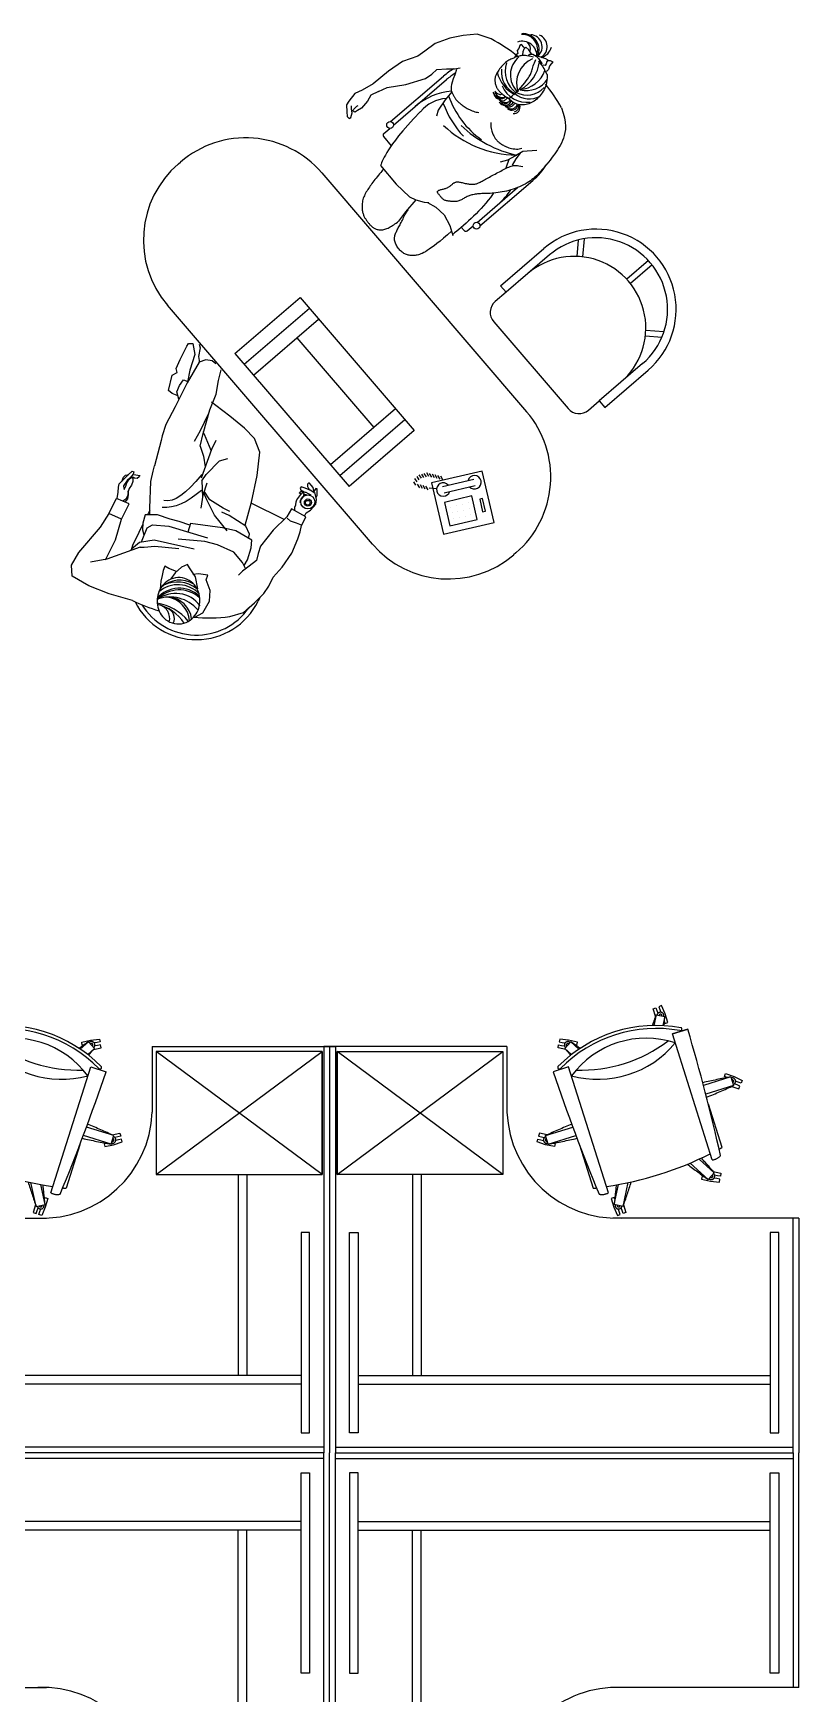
# Model space of a CAD drawing. Header units: metres. Extents: x 1905 to 1922.2, y 1773.7 to 1790.9.
# Drawn here: x 1914.31 to 1916.99, y 1784.8 to 1790.6 of the extents above; entities that cross this region are included whole.
import ezdxf

# ---------------------------------------------------------------- set-up
doc = ezdxf.new("R2010")
doc.units = ezdxf.units.M
doc.linetypes.add('ACAD_ISO10W100', pattern=[18.5, 12, -3, 0.5, -3])
doc.linetypes.add('DASHED', pattern=[70, 50, -20])
doc.layers.add('MEBEL', color=7, linetype='DASHED')

# ---------------------------------------------------------------- blocks, each defined once
blk = doc.blocks.new('scrivania_6')
for p, q in [((282.3659, 154.0014), (282.3201, 153.9931)), ((282.4158, 154.0063), (282.3659, 154.0014)), ((282.4639, 153.9906), (282.4158, 154.0063)), ((282.2563, 153.8668), (282.2748, 153.8832)), ((282.2748, 153.8832), (282.3076, 153.8855)), ((282.3076, 153.8855), (282.3362, 153.8857)), ((282.3362, 153.8857), (282.3554, 153.8894)), ((282.0705, 153.8064), (282.1005, 153.8204)), ((282.1005, 153.8204), (282.1664, 153.8302)), ((282.1126, 153.7011), (282.2978, 153.86)), ((282.1231, 153.689), (282.3082, 153.8479)), ((282.1664, 153.8302), (282.2347, 153.8516)), ((282.2347, 153.8516), (282.2563, 153.8668)), ((282.0881, 153.6484), (282.1151, 153.6169)), ((282.0889, 153.6597), (282.1095, 153.6773)), ((282.6241, 153.6002), (282.5734, 153.5964)), ((281.3708, 153.5533), (281.3784, 153.5598)), ((281.8719, 153.5222), (282.5882, 152.6874)), ((282.4252, 153.3368), (282.6104, 153.4957)), ((282.4148, 153.349), (282.5562, 153.4703)), ((282.3598, 153.3317), (282.3694, 153.3206)), ((282.3807, 153.3197), (282.4012, 153.3373)), ((281.5685, 152.8911), (281.7961, 153.0865)), ((281.7961, 153.0865), (282.1954, 152.6212)), ((282.0494, 152.225), (281.3331, 153.0598)), ((281.601, 152.8532), (281.8287, 153.0486)), ((281.6336, 152.8153), (281.8612, 153.0106)), ((281.7854, 152.9455), (282.0543, 152.632)), ((281.5685, 152.8911), (281.9677, 152.4259)), ((282.1302, 152.6971), (281.9026, 152.5018)), ((282.1628, 152.6592), (281.9351, 152.4638)), ((282.1954, 152.6212), (281.9677, 152.4259)), ((282.2013, 152.4306), (282.1938, 152.4427)), ((282.2051, 152.4424), (282.1976, 152.4544)), ((282.2128, 152.4488), (282.2054, 152.4608)), ((282.2145, 152.4216), (282.2071, 152.4336)), ((282.2205, 152.4552), (282.2131, 152.4672)), ((282.2243, 152.4192), (282.2169, 152.4313)), ((282.2292, 152.4572), (282.2218, 152.4693)), ((282.234, 152.4169), (282.2266, 152.429)), ((282.2379, 152.4592), (282.2305, 152.4713)), ((282.2467, 152.4613), (282.2392, 152.4734)), ((282.2564, 152.459), (282.249, 152.471)), ((282.2662, 152.4566), (282.2587, 152.4687)), ((282.2759, 152.4543), (282.2685, 152.4664)), ((282.2856, 152.452), (282.2782, 152.4641)), ((282.2954, 152.4497), (282.288, 152.4618)), ((282.2944, 152.4261), (282.4035, 152.4516)), ((282.2995, 152.4043), (282.4086, 152.4298)), ((281.1278, 152.3317), (281.1543, 152.3837)), ((281.1992, 152.3657), (281.1543, 152.3837)), ((281.4707, 152.3797), (281.4584, 152.4058)), ((281.4972, 152.3262), (281.4707, 152.3797)), ((282.2438, 152.4146), (282.2364, 152.4267)), ((282.2738, 152.4179), (282.2471, 152.42)), ((281.1723, 152.3119), (281.1278, 152.3317)), ((281.1509, 152.2398), (281.1723, 152.3119)), ((281.1723, 152.3119), (281.1992, 152.3657)), ((281.2707, 152.3431), (281.2629, 152.3272)), ((281.5416, 152.2705), (281.4972, 152.3262)), ((281.741, 152.3108), (281.6252, 152.3676)), ((282.3226, 152.3541), (282.3226, 152.3541)), ((282.3274, 152.3337), (282.3274, 152.3337)), ((282.3322, 152.3132), (282.3322, 152.3132)), ((282.3431, 152.3589), (282.3431, 152.3589)), ((282.3479, 152.3385), (282.3479, 152.3385)), ((282.3526, 152.318), (282.3526, 152.318)), ((282.3635, 152.3637), (282.3635, 152.3637)), ((282.3683, 152.3433), (282.3683, 152.3433)), ((282.3731, 152.3228), (282.3731, 152.3228)), ((282.384, 152.3685), (282.384, 152.3685)), ((282.3888, 152.348), (282.3888, 152.348)), ((282.3935, 152.3276), (282.3935, 152.3276)), ((281.2466, 152.2939), (281.2184, 152.2366)), ((281.1159, 152.17), (281.1509, 152.2398)), ((281.2371, 152.2143), (281.1212, 152.1716)), ((281.2067, 152.2083), (281.2345, 152.2311)), ((281.2345, 152.2311), (281.2864, 152.2402)), ((281.2864, 152.2402), (281.4265, 152.2084)), ((281.1212, 152.1716), (281.0634, 152.1612)), ((282.5505, 152.1938), (282.5429, 152.1873)), ((281.6555, 152.0376), (281.6493, 152.025))]:
    blk.add_line(p, q)
for points in [[(282.3201, 153.9931), (282.2684, 153.974), (282.2319, 153.9467), (282.2082, 153.9292), (282.1545, 153.9107), (282.1051, 153.8775), (282.0523, 153.8329), (282.0137, 153.8112), (281.988, 153.7992), (281.9664, 153.7724), (281.9589, 153.7601), (281.96, 153.7348), (281.961, 153.7193), (281.9679, 153.7117), (281.9737, 153.7152), (281.978, 153.7317), (281.9766, 153.7447), (281.9762, 153.7559)], [(282.5819, 153.9574), (282.5788, 153.9612), (282.5703, 153.9701), (282.5641, 153.9665), (282.5605, 153.9567), (282.5549, 153.9498), (282.5572, 153.9392), (282.5544, 153.9362), (282.5483, 153.9297), (282.5474, 153.9268)], [(282.6058, 153.9377), (282.5961, 153.9515), (282.5852, 153.9609), (282.5786, 153.9539), (282.575, 153.945), (282.5734, 153.9343)], [(282.5948, 153.9311), (282.5995, 153.9361), (282.6102, 153.9364), (282.6215, 153.9295), (282.63, 153.9215), (282.6417, 153.9039), (282.6398, 153.9019)], [(282.3435, 153.8831), (282.337, 153.8648), (282.332, 153.8503), (282.3284, 153.839), (282.326, 153.8303), (282.3245, 153.8239), (282.3239, 153.8192), (282.3239, 153.8156), (282.3242, 153.8125), (282.3248, 153.8097), (282.3256, 153.807), (282.3265, 153.8043), (282.3275, 153.8018), (282.3286, 153.7993), (282.3298, 153.7969), (282.331, 153.7946), (282.3322, 153.7924), (282.3334, 153.7902), (282.3346, 153.7882), (282.3358, 153.7862), (282.337, 153.7842), (282.3383, 153.7824), (282.3396, 153.7805), (282.3409, 153.7787), (282.3423, 153.7769), (282.3438, 153.7752), (282.3454, 153.7734), (282.3472, 153.7717), (282.349, 153.7699), (282.351, 153.7681), (282.3531, 153.7662), (282.3554, 153.7643), (282.3578, 153.7624), (282.3605, 153.7603), (282.3633, 153.7582), (282.3663, 153.7561), (282.3696, 153.7539), (282.373, 153.7516), (282.3766, 153.7494), (282.3805, 153.7472), (282.3846, 153.745), (282.3889, 153.7428), (282.3934, 153.7408), (282.398, 153.7388), (282.4027, 153.7371), (282.4074, 153.7355), (282.4121, 153.7343), (282.4167, 153.7334), (282.4212, 153.7329)], [(282.6124, 153.9258), (282.6033, 153.9281), (282.5956, 153.9298), (282.5892, 153.931), (282.5838, 153.9317), (282.5792, 153.932), (282.5753, 153.932), (282.5718, 153.9317), (282.5685, 153.9312), (282.5653, 153.9306), (282.5621, 153.9298), (282.559, 153.929), (282.5558, 153.928), (282.5527, 153.9269), (282.5495, 153.9257), (282.5463, 153.9245), (282.543, 153.9232), (282.5397, 153.9219), (282.5363, 153.9205), (282.5329, 153.9189), (282.5294, 153.9171), (282.5258, 153.9152), (282.5222, 153.913), (282.5186, 153.9105), (282.5149, 153.9076), (282.5112, 153.9044), (282.5075, 153.9008), (282.5039, 153.897), (282.5004, 153.8931), (282.497, 153.8891), (282.4938, 153.8851), (282.491, 153.8813), (282.4884, 153.8775), (282.4862, 153.874), (282.4843, 153.8707), (282.4827, 153.8677), (282.4814, 153.8648), (282.4803, 153.862), (282.4794, 153.8595), (282.4788, 153.857), (282.4783, 153.8546), (282.4779, 153.8523), (282.4776, 153.85), (282.4775, 153.8479), (282.4774, 153.8458), (282.4774, 153.8438), (282.4775, 153.8418), (282.4777, 153.8399), (282.4779, 153.8381), (282.4781, 153.8364), (282.4784, 153.8348), (282.4788, 153.8332), (282.4792, 153.8316), (282.4796, 153.8301), (282.4801, 153.8285), (282.4807, 153.827), (282.4813, 153.8254), (282.4819, 153.8238), (282.4826, 153.8221), (282.4834, 153.8205), (282.4843, 153.8187), (282.4853, 153.817), (282.4864, 153.8152), (282.4876, 153.8134), (282.489, 153.8116), (282.4905, 153.8097), (282.4921, 153.8078), (282.4939, 153.8058), (282.4959, 153.8038), (282.498, 153.8018), (282.5003, 153.7997), (282.5028, 153.7975), (282.5055, 153.7953), (282.5083, 153.7931), (282.5113, 153.7909), (282.5143, 153.7887), (282.5173, 153.7866), (282.5201, 153.7846), (282.5228, 153.7829), (282.5252, 153.7814), (282.5272, 153.7802)], [(282.5252, 153.7811), (282.5381, 153.7916), (282.5495, 153.8017), (282.5594, 153.8113), (282.568, 153.8202), (282.5754, 153.8285), (282.5817, 153.8361), (282.5869, 153.843), (282.5913, 153.8489), (282.5948, 153.8541), (282.5976, 153.8585), (282.5999, 153.8623), (282.6016, 153.8657), (282.603, 153.8689), (282.6042, 153.872), (282.6052, 153.8752), (282.6061, 153.8787), (282.6072, 153.8825), (282.6083, 153.8867), (282.6097, 153.8913), (282.6112, 153.8961), (282.6131, 153.9013), (282.6153, 153.9066), (282.6179, 153.9121), (282.6209, 153.9178)], [(282.6253, 153.9306), (282.6405, 153.9258), (282.6537, 153.9218), (282.6625, 153.9172), (282.6589, 153.9113), (282.6562, 153.9025), (282.6535, 153.8975), (282.6457, 153.8983)], [(282.6599, 153.8652), (282.6556, 153.8739), (282.6522, 153.8807), (282.6493, 153.8862), (282.6466, 153.8909), (282.6437, 153.8954), (282.6403, 153.9002), (282.6361, 153.906), (282.6308, 153.9133)], [(282.6607, 153.9143), (282.6709, 153.9141), (282.6802, 153.91), (282.6695, 153.8975), (282.6668, 153.8907), (282.6651, 153.8829), (282.6594, 153.8778), (282.6561, 153.8763)], [(282.6599, 153.8652), (282.6599, 153.8546), (282.6593, 153.8453), (282.6581, 153.8371), (282.6565, 153.8298), (282.6544, 153.8233), (282.6519, 153.8175), (282.649, 153.8121), (282.6459, 153.8069), (282.6426, 153.802), (282.6391, 153.7972), (282.6354, 153.7925), (282.6316, 153.7881), (282.6276, 153.7839), (282.6234, 153.7799), (282.6191, 153.7763), (282.6147, 153.7729), (282.6102, 153.7699), (282.6056, 153.7673), (282.6009, 153.765), (282.5961, 153.7631), (282.5912, 153.7616), (282.5861, 153.7604), (282.581, 153.7596), (282.5757, 153.7592), (282.5704, 153.7592), (282.5649, 153.7597), (282.5592, 153.7608), (282.5535, 153.7625), (282.5475, 153.765), (282.5414, 153.7683), (282.5352, 153.7725), (282.5287, 153.7778)], [(282.0705, 153.8064), (282.0442, 153.7934), (282.0318, 153.7725), (282.0111, 153.7484), (281.9973, 153.7397), (281.9895, 153.7346), (281.9876, 153.7341)], [(282.3262, 153.805), (282.3039, 153.7767), (282.2792, 153.7415), (282.2734, 153.7199)], [(282.4769, 153.8077), (282.4807, 153.8034), (282.4845, 153.8001), (282.4883, 153.7978), (282.4918, 153.7965), (282.4951, 153.7959), (282.498, 153.796), (282.5005, 153.7967), (282.5024, 153.7978)], [(282.4817, 153.7919), (282.4865, 153.7882), (282.4905, 153.7855), (282.4938, 153.7836), (282.4965, 153.7825), (282.4987, 153.7819), (282.5005, 153.7818), (282.502, 153.7819), (282.5033, 153.7822), (282.5044, 153.7826), (282.5056, 153.783), (282.5067, 153.7836), (282.508, 153.7842), (282.5094, 153.785), (282.5111, 153.786), (282.513, 153.7871), (282.5153, 153.7885)], [(282.4918, 153.7796), (282.4943, 153.7774), (282.4967, 153.7758), (282.4989, 153.7746), (282.501, 153.7739), (282.5029, 153.7735), (282.5046, 153.7734), (282.5063, 153.7735), (282.5078, 153.7737), (282.5092, 153.7741), (282.5105, 153.7747), (282.512, 153.7755), (282.5137, 153.7767), (282.5156, 153.7783), (282.5179, 153.7805), (282.5207, 153.7833), (282.5241, 153.7869)], [(282.4959, 153.7739), (282.4976, 153.7705), (282.4992, 153.768), (282.5007, 153.7661), (282.5021, 153.7648), (282.5034, 153.764), (282.5047, 153.7635), (282.506, 153.7632), (282.5072, 153.7631), (282.5084, 153.7629), (282.5096, 153.7628), (282.5109, 153.7628), (282.5122, 153.7629), (282.5137, 153.7631), (282.5152, 153.7636), (282.5169, 153.7643), (282.5187, 153.7652), (282.5208, 153.7665), (282.5229, 153.768), (282.525, 153.7696), (282.5269, 153.7713), (282.5286, 153.773), (282.53, 153.7747), (282.5309, 153.7761), (282.5312, 153.7774)], [(282.5075, 153.7582), (282.5135, 153.756), (282.519, 153.7552), (282.524, 153.7556), (282.5285, 153.757), (282.5324, 153.7591), (282.5357, 153.7617), (282.5385, 153.7646), (282.5407, 153.7675)], [(281.9876, 153.7341), (281.9813, 153.7376), (281.9815, 153.7415), (281.983, 153.7436), (281.9949, 153.7547), (281.9998, 153.7567)], [(282.2178, 153.7366), (282.1931, 153.7107), (282.1724, 153.6882), (282.1551, 153.6686), (282.1409, 153.6515), (282.1293, 153.6367), (282.1198, 153.6238), (282.112, 153.6124), (282.1054, 153.6022), (282.0997, 153.5929), (282.0948, 153.5843), (282.0905, 153.5765), (282.0869, 153.5695), (282.0838, 153.5631), (282.0814, 153.5574), (282.0794, 153.5523), (282.0779, 153.5478)], [(282.7102, 153.7493), (282.7163, 153.7306), (282.7205, 153.7138), (282.7229, 153.6989), (282.7239, 153.6855), (282.7236, 153.6734), (282.7222, 153.6625), (282.7199, 153.6525), (282.717, 153.6432), (282.7136, 153.6344), (282.7098, 153.626), (282.7057, 153.618), (282.7013, 153.6102), (282.6965, 153.6027), (282.6916, 153.5954), (282.6864, 153.5881), (282.6811, 153.581), (282.6756, 153.5738), (282.6701, 153.5667), (282.6646, 153.5596), (282.659, 153.5527), (282.6534, 153.546), (282.6479, 153.5395), (282.6425, 153.5333), (282.6373, 153.5273), (282.6321, 153.5217), (282.6271, 153.5165), (282.6222, 153.5115), (282.6172, 153.5068), (282.6121, 153.5024), (282.6069, 153.4982), (282.6014, 153.4941), (282.5958, 153.4903), (282.5898, 153.4865), (282.5835, 153.4829), (282.5769, 153.4795), (282.5701, 153.4762), (282.5631, 153.4731), (282.5559, 153.4702), (282.5486, 153.4675), (282.5411, 153.4649), (282.5335, 153.4626), (282.5259, 153.4604), (282.5183, 153.4585), (282.5107, 153.4568), (282.5031, 153.4552), (282.4956, 153.4539), (282.4883, 153.4528), (282.4811, 153.4519), (282.4741, 153.4512), (282.4673, 153.4507), (282.4607, 153.4503), (282.4544, 153.45), (282.4483, 153.4498), (282.4424, 153.4496), (282.4368, 153.4495), (282.4314, 153.4493), (282.4264, 153.449), (282.4215, 153.4486), (282.417, 153.4482), (282.4126, 153.4477), (282.4084, 153.4471), (282.4045, 153.4464), (282.4007, 153.4457), (282.397, 153.4448), (282.3935, 153.4438), (282.3901, 153.4427), (282.3868, 153.4416), (282.3836, 153.4403), (282.3804, 153.4389), (282.3774, 153.4375), (282.3744, 153.436), (282.3715, 153.4344), (282.3686, 153.4327), (282.3657, 153.431), (282.3629, 153.4293), (282.36, 153.4277), (282.357, 153.4261), (282.354, 153.4248), (282.351, 153.4236), (282.3478, 153.4227), (282.3445, 153.422), (282.3411, 153.4216), (282.3376, 153.4214), (282.3341, 153.4214), (282.3306, 153.4215), (282.3271, 153.4218), (282.3237, 153.4221), (282.3204, 153.4225), (282.3171, 153.4228), (282.314, 153.4232), (282.3111, 153.4237), (282.3082, 153.4243), (282.3055, 153.4249), (282.303, 153.4258), (282.3006, 153.4268), (282.2984, 153.428), (282.2963, 153.4295), (282.2944, 153.4311), (282.2926, 153.4329), (282.2909, 153.4348), (282.2893, 153.4368), (282.2878, 153.4387), (282.2863, 153.4407), (282.2849, 153.4426), (282.2834, 153.4443), (282.282, 153.446), (282.2807, 153.4475), (282.2794, 153.449), (282.2784, 153.4504), (282.2775, 153.4517), (282.2768, 153.4529), (282.2764, 153.4541), (282.2763, 153.4553), (282.2765, 153.4564), (282.2769, 153.4574), (282.2777, 153.4584), (282.2787, 153.4593), (282.2801, 153.4602), (282.2817, 153.461), (282.2836, 153.4618), (282.2859, 153.4626), (282.2883, 153.4633), (282.291, 153.464), (282.2937, 153.4647), (282.2966, 153.4654), (282.2994, 153.4661), (282.3022, 153.4669), (282.305, 153.4678), (282.3075, 153.4687), (282.31, 153.4697), (282.3123, 153.4708), (282.3145, 153.472), (282.3166, 153.4732), (282.3186, 153.4745), (282.3205, 153.4758), (282.3224, 153.4772), (282.3241, 153.4786), (282.3259, 153.48), (282.3275, 153.4814), (282.3292, 153.4828), (282.3308, 153.4842), (282.3325, 153.4854), (282.3341, 153.4866), (282.3358, 153.4876), (282.3375, 153.4884), (282.3393, 153.4891), (282.3411, 153.4897), (282.3431, 153.4901), (282.3453, 153.4903), (282.3476, 153.4903), (282.3502, 153.4901), (282.353, 153.4898), (282.3561, 153.4893), (282.3594, 153.4886), (282.3629, 153.4878), (282.3665, 153.487), (282.3702, 153.4861), (282.3739, 153.4852), (282.3775, 153.4844), (282.3811, 153.4837), (282.3845, 153.4831), (282.3878, 153.4827), (282.391, 153.4824), (282.394, 153.4822), (282.397, 153.4821), (282.3998, 153.4822), (282.4025, 153.4823), (282.4051, 153.4826), (282.4076, 153.4829), (282.4101, 153.4834), (282.4125, 153.484), (282.415, 153.4848), (282.4176, 153.4857), (282.4203, 153.4868), (282.4231, 153.4881), (282.4262, 153.4896), (282.4295, 153.4912), (282.433, 153.4931), (282.4367, 153.4952), (282.4407, 153.4974), (282.4448, 153.4997), (282.4491, 153.5022), (282.4536, 153.5047), (282.4582, 153.5073), (282.463, 153.5099), (282.4679, 153.5125), (282.4728, 153.5152), (282.4779, 153.5178), (282.4829, 153.5205), (282.488, 153.5232), (282.493, 153.5258), (282.498, 153.5284), (282.5029, 153.531), (282.5077, 153.5335), (282.5124, 153.5359), (282.517, 153.5382), (282.5215, 153.5403), (282.5259, 153.5423), (282.5301, 153.544), (282.5343, 153.5454), (282.5383, 153.5465), (282.5423, 153.5473), (282.5465, 153.5478), (282.551, 153.5479), (282.5559, 153.5476), (282.5615, 153.5469), (282.5678, 153.5458), (282.5751, 153.5441)], [(282.5189, 153.7513), (282.5233, 153.7485), (282.5273, 153.7466), (282.5308, 153.7455), (282.5341, 153.7451), (282.537, 153.7453), (282.5397, 153.7459), (282.5421, 153.7469), (282.5444, 153.7482), (282.5466, 153.7496), (282.5486, 153.7511), (282.5504, 153.7526), (282.552, 153.7542), (282.5534, 153.7558), (282.5544, 153.7574), (282.5551, 153.7588), (282.5555, 153.7602)], [(282.4631, 153.6977), (282.4632, 153.6898), (282.4636, 153.6829), (282.4643, 153.677), (282.4653, 153.6719), (282.4664, 153.6675), (282.4677, 153.6637), (282.469, 153.6603), (282.4704, 153.6572), (282.4717, 153.6543), (282.473, 153.6517), (282.4743, 153.6492), (282.4756, 153.6468), (282.477, 153.6445), (282.4785, 153.6423), (282.4801, 153.6402), (282.4818, 153.6381), (282.4837, 153.636), (282.4857, 153.6339), (282.4879, 153.6319), (282.4903, 153.6298), (282.4928, 153.6278), (282.4954, 153.6258), (282.4981, 153.6238), (282.5009, 153.6219), (282.5039, 153.6199), (282.5069, 153.6181), (282.5102, 153.6163), (282.5137, 153.6146), (282.5174, 153.6129), (282.5214, 153.6113), (282.5258, 153.6099), (282.5306, 153.6085), (282.5358, 153.6073), (282.5412, 153.6063), (282.5468, 153.6055), (282.5523, 153.6051), (282.5576, 153.6052), (282.5627, 153.6057), (282.5672, 153.6068), (282.5711, 153.6086)], [(282.5747, 153.5969), (282.5494, 153.5811), (282.5209, 153.5662), (282.4953, 153.559)], [(282.5652, 153.5906), (282.5507, 153.5711), (282.5375, 153.549)], [(282.088, 153.5356), (282.0867, 153.5341), (282.0845, 153.5314), (282.0815, 153.5278), (282.078, 153.5236), (282.0741, 153.5188), (282.07, 153.5137), (282.0658, 153.5084), (282.0617, 153.5032), (282.0579, 153.4983), (282.0542, 153.4935), (282.0508, 153.489), (282.0476, 153.4846), (282.0445, 153.4803), (282.0416, 153.4761), (282.0387, 153.4719), (282.0359, 153.4677), (282.0331, 153.4635), (282.0304, 153.4593), (282.0278, 153.4551), (282.0253, 153.4508), (282.023, 153.4465), (282.0209, 153.4421), (282.019, 153.4377), (282.0173, 153.4332), (282.016, 153.4287), (282.0149, 153.4242), (282.0141, 153.4197), (282.0135, 153.4152), (282.0131, 153.4109), (282.0129, 153.4066), (282.0129, 153.4025), (282.0131, 153.3985), (282.0134, 153.3948), (282.0138, 153.3912), (282.0144, 153.3879), (282.015, 153.3847), (282.0158, 153.3817), (282.0166, 153.3788), (282.0176, 153.3761), (282.0185, 153.3735), (282.0196, 153.371), (282.0207, 153.3686), (282.0219, 153.3663), (282.0231, 153.3641), (282.0244, 153.3619), (282.0258, 153.3597), (282.0272, 153.3576), (282.0288, 153.3554), (282.0304, 153.3532), (282.0321, 153.351), (282.0338, 153.3489), (282.0356, 153.3467), (282.0373, 153.3447), (282.0391, 153.3427), (282.0407, 153.3408), (282.0423, 153.339), (282.0439, 153.3374), (282.0454, 153.3359), (282.0468, 153.3345), (282.0483, 153.3331), (282.0499, 153.3319), (282.0516, 153.3307), (282.0534, 153.3296), (282.0554, 153.3285), (282.0577, 153.3274), (282.0602, 153.3263), (282.0628, 153.3254), (282.0656, 153.3245), (282.0686, 153.3237), (282.0718, 153.3232), (282.075, 153.3228), (282.0784, 153.3226), (282.0818, 153.3228), (282.0853, 153.3231), (282.0889, 153.3238), (282.0925, 153.3247), (282.0962, 153.3258), (282.1, 153.3272), (282.1038, 153.3288), (282.1077, 153.3307), (282.1116, 153.3328), (282.1156, 153.3351), (282.1197, 153.3377), (282.1237, 153.3404), (282.1279, 153.3433), (282.1321, 153.3464), (282.1363, 153.3496), (282.1407, 153.353)], [(282.0779, 153.5478), (282.1323, 153.4822), (282.1785, 153.4387)], [(282.5257, 153.5688), (282.5165, 153.542), (282.5147, 153.5372)], [(282.2012, 153.4282), (282.1652, 153.386), (282.1407, 153.353)], [(282.1785, 153.4387), (282.2012, 153.4282), (282.2295, 153.4197), (282.2464, 153.4183)], [(282.2418, 153.4187), (282.2712, 153.4023), (282.3, 153.3751), (282.3198, 153.3384), (282.3303, 153.3032)], [(282.4716, 153.4497), (282.4693, 153.4463), (282.4616, 153.4361), (282.4538, 153.4261), (282.4457, 153.4163), (282.4373, 153.4067), (282.4289, 153.3974), (282.4202, 153.3882), (282.4115, 153.3792), (282.4027, 153.3705), (282.3939, 153.3621), (282.385, 153.3539), (282.3763, 153.346), (282.3677, 153.3384), (282.3593, 153.3313), (282.3513, 153.3245), (282.3437, 153.3181), (282.3366, 153.3123), (282.3302, 153.3069)], [(282.3261, 153.318), (282.3111, 153.305), (282.2976, 153.2935), (282.2854, 153.2834), (282.2744, 153.2747), (282.2646, 153.2671), (282.2557, 153.2606), (282.2478, 153.255), (282.2407, 153.2503), (282.2342, 153.2464), (282.2285, 153.2431), (282.2232, 153.2405), (282.2184, 153.2384), (282.214, 153.2368), (282.2099, 153.2355), (282.206, 153.2346), (282.2022, 153.2339), (282.1986, 153.2334), (282.1949, 153.2331), (282.1913, 153.2329), (282.1878, 153.233), (282.1844, 153.2331), (282.181, 153.2335), (282.1777, 153.234), (282.1745, 153.2346), (282.1714, 153.2354), (282.1683, 153.2364), (282.1653, 153.2375), (282.1623, 153.2389), (282.1594, 153.2405), (282.1565, 153.2423), (282.1537, 153.2443), (282.1508, 153.2467), (282.1479, 153.2493), (282.1451, 153.2522), (282.1423, 153.2553), (282.1396, 153.2585), (282.1371, 153.2619), (282.1348, 153.2654), (282.1328, 153.269), (282.131, 153.2725), (282.1295, 153.2761), (282.1284, 153.2796), (282.1275, 153.2831), (282.1269, 153.2866), (282.1266, 153.2901), (282.1266, 153.2935), (282.1268, 153.2968), (282.1273, 153.3001), (282.128, 153.3034), (282.129, 153.3066), (282.1301, 153.3099), (282.1314, 153.3131), (282.1328, 153.3163), (282.1344, 153.3195), (282.1361, 153.3228), (282.1379, 153.3262), (282.1397, 153.3296), (282.1416, 153.3332), (282.1436, 153.3368), (282.1456, 153.3406), (282.1477, 153.3444), (282.1498, 153.3484), (282.1519, 153.3526), (282.154, 153.3569), (282.1561, 153.3614), (282.1583, 153.366), (282.1605, 153.3706), (282.1629, 153.3752), (282.1654, 153.3797), (282.1681, 153.384), (282.1711, 153.3881), (282.1743, 153.3919)], [(282.6681, 153.2349), (282.5163, 153.1047), (282.4968, 153.1274), (282.6486, 153.2577)], [(282.7684, 153.2872), (282.7641, 153.2299)], [(282.7888, 153.2916), (282.784, 153.2284)], [(283.014, 153.2154), (282.9381, 153.1503)], [(283.027, 153.2003), (282.9511, 153.1351)], [(283.0607, 152.9467), (283.0033, 152.9511)], [(283.0681, 152.9662), (283.0049, 152.971)], [(281.3666, 152.7435), (281.3489, 152.7506), (281.3363, 152.7609), (281.3492, 152.8155), (281.3665, 152.8241), (281.3626, 152.8387), (281.3777, 152.8703), (281.4008, 152.9158), (281.4062, 152.9251), (281.4218, 152.9254), (281.428, 152.8878), (281.4115, 152.8322), (281.403, 152.7906)], [(281.4431, 152.9236), (281.447, 152.9104), (281.4413, 152.8799), (281.4438, 152.8666), (281.4438, 152.8606)], [(281.502, 152.8551), (281.4892, 152.8649), (281.4666, 152.8686), (281.4433, 152.8604), (281.4017, 152.7883), (281.3594, 152.7042), (281.3269, 152.6424), (281.3138, 152.6035), (281.3104, 152.5869)], [(281.4476, 152.5667), (281.4574, 152.6106), (281.4803, 152.6934), (281.5028, 152.7486), (281.5117, 152.7962), (281.5201, 152.834)], [(282.9937, 152.8555), (282.8419, 152.7252), (282.8615, 152.7024), (283.0132, 152.8327)], [(281.3719, 152.7311), (281.365, 152.7568), (281.3747, 152.7791), (281.3891, 152.7987), (281.4044, 152.7929)], [(281.6045, 152.2903), (281.6261, 152.3708), (281.6461, 152.4647), (281.6557, 152.5459), (281.6369, 152.5939), (281.6017, 152.6297), (281.5512, 152.6712), (281.5017, 152.709), (281.4867, 152.7207)], [(281.427, 152.5847), (281.4484, 152.622), (281.4759, 152.6804)], [(281.4852, 152.5512), (281.4736, 152.5796), (281.462, 152.6079), (281.4577, 152.6166)], [(281.3104, 152.5869), (281.2879, 152.4987)], [(281.4476, 152.5667), (281.4588, 152.5323), (281.465, 152.4947)], [(281.4519, 152.4558), (281.4878, 152.5559), (281.5029, 152.5874)], [(281.2709, 152.327), (281.2707, 152.3503), (281.2751, 152.4433), (281.2826, 152.4799), (281.2879, 152.4987)], [(281.4525, 152.4461), (281.4682, 152.468), (281.5144, 152.5158), (281.5437, 152.5237)], [(281.1568, 152.3845), (281.1602, 152.4066), (281.162, 152.4238), (281.1643, 152.4352), (281.1794, 152.4507), (281.1956, 152.4662), (281.2089, 152.4794), (281.2157, 152.4774), (281.2133, 152.4691), (281.2011, 152.4549), (281.1919, 152.4475), (281.1795, 152.4287), (281.1797, 152.42), (281.1816, 152.4156), (281.1874, 152.4267), (281.1905, 152.4392), (281.1983, 152.4516), (281.206, 152.4573), (281.2118, 152.4552), (281.2117, 152.4429), (281.2075, 152.4303), (281.1991, 152.4195), (281.1948, 152.4089), (281.1942, 152.3961), (281.1872, 152.3813), (281.1769, 152.3749)], [(281.1728, 152.444), (281.1794, 152.4583), (281.1859, 152.466), (281.1975, 152.4684)], [(281.2128, 152.4685), (281.2222, 152.4662), (281.2294, 152.4657), (281.2356, 152.4641), (281.2339, 152.4599), (281.2272, 152.4543), (281.2174, 152.4551), (281.2137, 152.4573), (281.2086, 152.457)], [(281.4526, 152.4678), (281.4318, 152.4439), (281.4128, 152.4236), (281.3953, 152.407), (281.379, 152.394), (281.3636, 152.3845), (281.3488, 152.3786), (281.3343, 152.3761), (281.3197, 152.3771)], [(281.4509, 152.3501), (281.4578, 152.3953), (281.472, 152.4389)], [(281.4563, 152.388), (281.4545, 152.4464)], [(281.8452, 152.4036), (281.8444, 152.4117), (281.8417, 152.422), (281.8356, 152.4304), (281.8292, 152.4373), (281.8254, 152.4374), (281.8217, 152.4346), (281.8226, 152.4259), (281.8261, 152.4195), (281.8289, 152.4168), (281.8319, 152.4118)], [(281.1854, 152.3714), (281.1937, 152.3833), (281.1962, 152.3973), (281.1952, 152.4105)], [(281.4517, 152.4125), (281.4333, 152.3975), (281.4153, 152.3847), (281.3977, 152.3739), (281.3803, 152.3653), (281.3634, 152.3588), (281.3468, 152.3545), (281.3305, 152.3522), (281.3146, 152.3521)], [(281.5509, 152.3389), (281.5272, 152.3498), (281.4812, 152.3791), (281.4608, 152.4099)], [(281.7781, 152.342), (281.7777, 152.3538), (281.7813, 152.3615), (281.7829, 152.3721), (281.7848, 152.3799), (281.7991, 152.3979), (281.8057, 152.4048), (281.8093, 152.4018), (281.8084, 152.3925), (281.797, 152.3765), (281.7949, 152.3697)], [(281.7997, 152.3993), (281.7939, 152.4026), (281.795, 152.4064), (281.7989, 152.4085), (281.8063, 152.408), (281.8099, 152.4076)], [(281.8115, 152.3227), (281.8181, 152.3341), (281.8324, 152.3436), (281.8513, 152.3639), (281.854, 152.381), (281.8486, 152.401), (281.8334, 152.4116), (281.8145, 152.4207), (281.8003, 152.4254), (281.7965, 152.4204), (281.7989, 152.4137), (281.8042, 152.4106), (281.8127, 152.4066), (281.8168, 152.406), (281.8241, 152.4018), (281.8295, 152.3987), (281.8335, 152.3964)], [(281.8188, 152.3965), (281.8122, 152.3965), (281.8085, 152.3975)], [(281.8521, 152.3881), (281.8555, 152.3949), (281.8565, 152.4042), (281.8564, 152.4135), (281.8556, 152.4178), (281.8518, 152.4189), (281.8485, 152.4159), (281.8464, 152.4122), (281.8445, 152.4062)], [(281.2104, 152.0274), (281.1284, 152.0505), (281.0578, 152.0788), (280.9997, 152.1123), (280.9971, 152.1509), (281.0226, 152.1951), (281.0989, 152.2844), (281.1293, 152.3319)], [(281.4115, 152.2903), (281.3741, 152.3041), (281.342, 152.312), (281.2982, 152.3266), (281.2552, 152.3273), (281.2466, 152.2975), (281.246, 152.2746), (281.2507, 152.2575)], [(281.6162, 152.2447), (281.6194, 152.2599), (281.6062, 152.2879), (281.548, 152.3242), (281.5222, 152.3363)], [(281.5506, 151.9715), (281.599, 151.9863), (281.637, 152.019), (281.6697, 152.052), (281.6871, 152.0775), (281.7028, 152.1094), (281.7334, 152.1436), (281.7671, 152.1925), (281.7881, 152.2431), (281.797, 152.268), (281.8015, 152.29), (281.8097, 152.3044), (281.8159, 152.3199), (281.7667, 152.3483), (281.7502, 152.3196), (281.7019, 152.2737), (281.6583, 152.217), (281.6494, 152.192), (281.6437, 152.168), (281.6181, 152.1473), (281.5948, 152.1306), (281.5813, 152.1166)], [(281.8013, 152.2903), (281.7833, 152.2982), (281.7632, 152.3052), (281.7517, 152.3149)], [(281.2415, 152.2324), (281.2613, 152.2819), (281.281, 152.2924), (281.338, 152.2869), (281.4725, 152.2469)], [(281.6012, 152.15), (281.6129, 152.1703), (281.6258, 152.2112), (281.6278, 152.238), (281.5712, 152.2706), (281.5254, 152.2816), (281.4134, 152.2969), (281.4045, 152.2663)], [(281.2371, 152.2143), (281.2518, 152.214), (281.2882, 152.2175), (281.3725, 152.2089)], [(281.6069, 152.1373), (281.5955, 152.1603), (281.5648, 152.1971), (281.508, 152.2217), (281.4631, 152.2339), (281.3696, 152.2418)], [(281.3647, 152.1295), (281.3377, 152.1396), (281.3234, 152.1479), (281.318, 152.1319), (281.3139, 152.1151), (281.3096, 152.0957), (281.307, 152.0673)], [(281.4385, 152.0679), (281.4304, 152.1108), (281.41, 152.1417), (281.4033, 152.1537), (281.3815, 152.1444), (281.3591, 152.1246), (281.3441, 152.1032)], [(281.4284, 151.969), (281.4558, 151.9842), (281.4794, 152.0252), (281.4816, 152.0621), (281.4679, 152.1001), (281.4742, 152.1156), (281.4416, 152.1207), (281.4213, 152.1187)]]:
    blk.add_lwpolyline(points)
blk.add_lwpolyline([(282.5163, 153.1047), (282.4784, 153.0721, 0.414214), (282.473, 153.0016), (282.7335, 152.698, 0.414214), (282.804, 152.6926), (282.8419, 152.7252)], format="xyb")
for points in [[(282.298, 152.2593), (282.4748, 152.3006), (282.4329, 152.4796), (282.2561, 152.4383)], [(282.3199, 152.2888), (282.4154, 152.3111), (282.3962, 152.3929), (282.3008, 152.3706)], [(282.4344, 152.3372), (282.4447, 152.3396), (282.4343, 152.3839), (282.4241, 152.3815)]]:
    blk.add_lwpolyline(points, close=True)
blk.add_lwpolyline([(281.2967, 152.0322, 0.080167), (281.2992, 152.0041, 0.088923), (281.311, 151.9778, 0.104957), (281.3339, 151.9561, 0.120011), (281.3654, 151.9459, 0.120011), (281.3981, 151.9513, 0.104957), (281.4239, 151.9695, 0.088923), (281.4395, 151.9937, 0.080167), (281.446, 152.0212, 0.080167), (281.4436, 152.0493, 0.088923), (281.4317, 152.0756, 0.104957), (281.4089, 152.0973, 0.120011), (281.3773, 152.1075, 0.120011), (281.3447, 152.1021, 0.104957), (281.3188, 152.0839, 0.088923), (281.3033, 152.0597, 0.080167)], format="xyb", close=True)
for centre, radius in [((282.1111, 153.6892), 0.012), ((282.4132, 153.3371), 0.012), ((281.8231, 152.3721), 0.0245), ((281.8236, 152.37), 0.0124), ((281.8232, 152.3694), 0.0082)]:
    blk.add_circle(centre, radius)
for centre, radius, start, end in [((282.5737, 153.9521), 0.0533, 337.72201, 93.67065), ((282.5757, 153.9523), 0.0561, 335.71664, 94.71406), ((282.6002, 153.9622), 0.0423, 310.81802, 86.97062), ((282.6169, 153.9631), 0.0431, 299.8232, 67.90641), ((282.1712, 153.4453), 0.6188, 51.34347, 61.77426), ((282.5735, 153.9308), 0.0509, 356.77836, 109.39413), ((282.5743, 153.9552), 0.0274, 345.33118, 55.06993), ((282.6282, 153.9716), 0.0475, 282.96183, 347.52201), ((282.4541, 153.6779), 0.24, 119.99669, 130.63246), ((282.5807, 153.8735), 0.0809, 172.49659, 246.87773), ((282.6066, 153.8777), 0.0936, 162.52752, 234.45093), ((282.6144, 153.8634), 0.083, 129.5754, 225.63626), ((282.6443, 153.8357), 0.0917, 112.70057, 199.23196), ((282.558, 153.913), 0.1, 274.05676, 340.50671), ((282.5072, 153.9253), 0.1267, 298.38794, 352.967), ((282.4541, 153.6779), 0.224, 120.97817, 130.63246), ((282.5984, 153.8984), 0.1154, 192.61105, 242.87517), ((282.5885, 153.8618), 0.0934, 202.66024, 277.54202), ((282.5878, 153.8976), 0.088, 255.65544, 327.01653), ((282.1712, 153.4453), 0.6188, 29.42168, 38.63751), ((282.3448, 153.5841), 0.224, 94.94542, 130.63246), ((282.3155, 153.6572), 0.1252, 93.9423, 141.29109), ((282.6072, 153.8775), 0.3304, 199.97905, 223.59507), ((282.6143, 153.8955), 0.3166, 199.22747, 234.493), ((282.4989, 153.8141), 0.0302, 199.78512, 300.23325), ((282.4964, 153.8049), 0.0249, 202.15981, 319.36918), ((282.5032, 153.8126), 0.0272, 199.69526, 297.14326), ((282.5123, 153.7925), 0.0255, 207.35519, 318.34726), ((282.5127, 153.7808), 0.0232, 209.93837, 340.56673), ((282.5235, 153.779), 0.0275, 247.82332, 323.44852), ((282.5974, 153.8582), 0.0776, 229.63619, 299.1221), ((282.5896, 153.8767), 0.0829, 242.73666, 316.52617), ((282.5359, 153.764), 0.0232, 230.6663, 349.67312), ((282.543, 153.751), 0.0223, 264.38692, 20.26565), ((282.5388, 153.7569), 0.0232, 287.59517, 2.70242), ((282.0942, 153.6536), 0.008, 130.63246, 220.63246), ((282.5596, 153.965), 0.3814, 226.68782, 268.89398), ((282.6407, 153.9827), 0.4082, 226.40964, 257.71304), ((281.6063, 153.2942), 0.35, 40.63246, 130.63246), ((281.5987, 153.2877), 0.35, 130.63246, 220.63246), ((282.4541, 153.6779), 0.24, 310.63246, 328.43753), ((282.3448, 153.5841), 0.224, 310.63246, 327.09151), ((282.3755, 153.3258), 0.008, 220.63246, 310.63246), ((282.8309, 153.0452), 0.28, 310.63246, 130.63246), ((282.8309, 153.0452), 0.25, 310.63246, 130.63246), ((282.755, 152.9801), 0.25, 310.63246, 130.63246), ((282.3226, 152.4594), 0.35, 310.63246, 40.63246), ((282.2969, 152.4152), 0.0235, 41.66277, 344.67984), ((282.406, 152.4407), 0.0235, 221.66277, 164.67984), ((281.4339, 152.1308), 0.24, 153.83888, 162.65175), ((282.315, 152.4529), 0.35, 220.63246, 310.63246), ((281.3696, 151.9809), 0.102, 42.66612, 131.11213), ((281.3746, 152.0052), 0.0934, 57.73905, 132.62083), ((281.3679, 151.9806), 0.1113, 53.47053, 115.47041), ((281.4768, 152.5859), 0.6188, 244.50048, 253.71632), ((281.4339, 152.1308), 0.24, 206.65648, 333.83888), ((281.3742, 151.969), 0.1018, 46.785, 139.61662), ((281.3617, 151.9469), 0.1054, 36.42483, 128.1459), ((281.374, 151.9586), 0.1059, 47.76632, 136.87686), ((281.3411, 151.9103), 0.1295, 40.85742, 110.05463), ((281.3192, 151.95), 0.0908, 4.24801, 81.53927), ((281.3298, 151.9523), 0.0881, 7.27498, 84.3737), ((281.4339, 152.1308), 0.224, 211.82159, 324.74571), ((281.2675, 151.8714), 0.1453, 31.81663, 78.36934), ((281.2681, 151.8437), 0.1769, 39.40183, 80.67209), ((281.2925, 151.9654), 0.0482, 345.25716, 76.90959), ((281.3192, 151.9652), 0.0378, 333.03903, 72.54771), ((281.4768, 152.5859), 0.6188, 265.08552, 276.85307)]:
    blk.add_arc(centre, radius, start, end)
blk = doc.blocks.new('estacaowork')
at = {"layer": 'MEBEL', "color": 7, "linetype": 'ACAD_ISO10W100'}
for p, q in [((1.1307, 1.5514), (1.1405, 1.555)), ((1.1389, 1.525), (1.1307, 1.5514)), ((1.1409, 1.5307), (1.1327, 1.4931)), ((1.1405, 1.555), (1.1441, 1.5452)), ((1.1409, 1.5307), (1.1717, 1.5239)), ((1.1441, 1.5452), (1.1476, 1.5357)), ((1.1602, 1.5623), (1.1504, 1.5586)), ((1.1504, 1.5586), (1.154, 1.5488)), ((1.154, 1.5488), (1.1575, 1.5393)), ((1.1726, 1.5332), (1.1602, 1.5623)), ((1.1717, 1.5239), (1.1648, 1.4926)), ((1.182, 1.5031), (1.1726, 1.5332)), ((1.17, 1.5053), (1.1721, 1.4995)), ((1.1721, 1.4995), (1.182, 1.5031)), ((1.1981, 1.4633), (1.2519, 1.4803)), ((1.2519, 1.4803), (1.1981, 1.4633)), ((1.3374, 1.0234), (1.1981, 1.4633)), ((-0.8432, 1.4364), (-0.8716, 1.4104)), ((-0.8663, 1.4349), (-0.8355, 1.4418)), ((-0.8645, 1.4246), (-0.8663, 1.4349)), ((-0.8584, 1.4256), (-0.8645, 1.4246)), ((-0.8219, 1.4131), (-0.8456, 1.3915)), ((-0.8219, 1.4131), (-0.8432, 1.4364)), ((-0.8355, 1.4418), (-0.8042, 1.4456)), ((-0.8258, 1.4085), (-0.7989, 1.4146)), ((-0.8128, 1.4335), (-0.8228, 1.4318)), ((-0.811, 1.4231), (-0.821, 1.4214)), ((-0.8024, 1.4353), (-0.8128, 1.4335)), ((-0.8006, 1.4249), (-0.811, 1.4231)), ((-0.8042, 1.4456), (-0.8024, 1.4353)), ((-0.7989, 1.4146), (-0.8006, 1.4249)), ((0.7989, 1.4146), (0.8006, 1.4249)), ((0.8258, 1.4085), (0.7989, 1.4146)), ((0.8006, 1.4249), (0.811, 1.4231)), ((0.8042, 1.4456), (0.8024, 1.4353)), ((0.8024, 1.4353), (0.8128, 1.4335)), ((0.8355, 1.4418), (0.8042, 1.4456)), ((0.811, 1.4231), (0.821, 1.4214)), ((0.8128, 1.4335), (0.8228, 1.4318)), ((0.8219, 1.4131), (0.8432, 1.4364)), ((0.8219, 1.4131), (0.8456, 1.3915)), ((0.8663, 1.4349), (0.8355, 1.4418)), ((0.8432, 1.4364), (0.8716, 1.4104)), ((0.8584, 1.4256), (0.8645, 1.4246)), ((0.8645, 1.4246), (0.8663, 1.4349)), ((-0.9746, 0.9085), (-0.8352, 1.3484)), ((-0.8352, 1.3484), (-0.7814, 1.3314)), ((0.8352, 1.3484), (0.7814, 1.3314)), ((0.9746, 0.9085), (0.8352, 1.3484)), ((1.4022, 1.3132), (1.3071, 1.2831)), ((1.4117, 1.2832), (1.3151, 1.2525)), ((1.3799, 1.3151), (1.3839, 1.3248)), ((1.3896, 1.3111), (1.3799, 1.3151)), ((1.3839, 1.3248), (1.4136, 1.3142)), ((1.3899, 1.3109), (1.3896, 1.3111)), ((1.4022, 1.3132), (1.4117, 1.2832)), ((1.4056, 1.2803), (1.43, 1.2715)), ((1.4136, 1.3142), (1.4421, 1.3006)), ((1.4244, 1.2853), (1.415, 1.2892)), ((1.4284, 1.295), (1.419, 1.2988)), ((1.4341, 1.2812), (1.4244, 1.2853)), ((1.4381, 1.2909), (1.4284, 1.295)), ((1.43, 1.2715), (1.4341, 1.2812)), ((1.4421, 1.3006), (1.4381, 1.2909)), ((1.3719, 1.0668), (1.3238, 1.2186)), ((-0.7642, 1.0781), (-0.8609, 1.1087)), ((-0.7547, 1.1081), (-0.8498, 1.1382)), ((-0.7642, 1.0781), (-0.7547, 1.1081)), ((-0.7602, 1.1107), (-0.7332, 1.1165)), ((-0.7406, 1.1036), (-0.7504, 1.101)), ((-0.7304, 1.1064), (-0.7406, 1.1036)), ((-0.7332, 1.1165), (-0.7304, 1.1064)), ((0.7332, 1.1165), (0.7304, 1.1064)), ((0.7304, 1.1064), (0.7406, 1.1036)), ((0.7602, 1.1107), (0.7332, 1.1165)), ((0.7406, 1.1036), (0.7504, 1.101)), ((0.7547, 1.1081), (0.8498, 1.1382)), ((0.7642, 1.0781), (0.7547, 1.1081)), ((0.7642, 1.0781), (0.8609, 1.1087)), ((-0.8733, 1.076), (-0.9214, 0.9241)), ((-0.7826, 1.0815), (-0.7886, 1.0799)), ((-0.7886, 1.0799), (-0.7858, 1.0697)), ((-0.7858, 1.0697), (-0.755, 1.0764)), ((-0.755, 1.0764), (-0.725, 1.0861)), ((-0.7379, 1.0935), (-0.7476, 1.0909)), ((-0.7277, 1.0962), (-0.7379, 1.0935)), ((-0.725, 1.0861), (-0.7277, 1.0962)), ((0.725, 1.0861), (0.7277, 1.0962)), ((0.755, 1.0764), (0.725, 1.0861)), ((0.7277, 1.0962), (0.7379, 1.0935)), ((0.7379, 1.0935), (0.7476, 1.0909)), ((0.7858, 1.0697), (0.755, 1.0764)), ((0.7826, 1.0815), (0.7886, 1.0799)), ((0.7886, 1.0799), (0.7858, 1.0697)), ((0.8733, 1.076), (0.9214, 0.9241)), ((1.3233, 0.9549), (1.2603, 1.0124)), ((1.3445, 0.9782), (1.2918, 1.0263)), ((-1.0255, 0.8606), (-1.0439, 0.9439)), ((-0.9948, 0.8674), (-1.0101, 0.9371)), ((0.9948, 0.8674), (1.0101, 0.9371)), ((1.0255, 0.8606), (1.0439, 0.9439)), ((1.302, 0.9667), (1.3002, 0.9564)), ((1.3002, 0.9564), (1.3309, 0.9495)), ((1.308, 0.9657), (1.302, 0.9667)), ((1.3445, 0.9782), (1.3233, 0.9549)), ((1.3309, 0.9495), (1.3623, 0.9456)), ((1.3406, 0.9827), (1.3676, 0.9767)), ((1.3537, 0.9578), (1.3437, 0.9595)), ((1.3555, 0.9681), (1.3455, 0.9699)), ((1.364, 0.956), (1.3537, 0.9578)), ((1.3658, 0.9663), (1.3555, 0.9681)), ((1.3623, 0.9456), (1.364, 0.956)), ((1.3676, 0.9767), (1.3658, 0.9663)), ((-0.9965, 0.886), (-0.9944, 0.8918)), ((-0.9944, 0.8918), (-0.9845, 0.8881)), ((-0.9845, 0.8881), (-0.9939, 0.858)), ((0.9944, 0.8918), (0.9845, 0.8881)), ((0.9845, 0.8881), (0.9939, 0.858)), ((0.9965, 0.886), (0.9944, 0.8918)), ((-1.0276, 0.8663), (-1.0358, 0.8399)), ((-1.0358, 0.8399), (-1.026, 0.8363)), ((-1.026, 0.8363), (-1.0223, 0.8461)), ((-1.0255, 0.8606), (-0.9948, 0.8674)), ((-1.0223, 0.8461), (-1.0188, 0.8556)), ((-1.0161, 0.8326), (-1.0125, 0.8425)), ((-1.0062, 0.829), (-1.0161, 0.8326)), ((-1.0125, 0.8425), (-1.009, 0.852)), ((-0.9939, 0.858), (-1.0062, 0.829)), ((0.9939, 0.858), (1.0062, 0.829)), ((1.0255, 0.8606), (0.9948, 0.8674)), ((1.0062, 0.829), (1.0161, 0.8326)), ((1.0125, 0.8425), (1.009, 0.852)), ((1.0161, 0.8326), (1.0125, 0.8425)), ((1.0223, 0.8461), (1.0188, 0.8556)), ((1.026, 0.8363), (1.0223, 0.8461)), ((1.0358, 0.8399), (1.026, 0.8363)), ((1.0276, 0.8663), (1.0358, 0.8399))]:
    blk.add_line(p, q, dxfattribs=at)
at = {"layer": 'MEBEL', "color": 7, "linetype": 'Continuous', "ltscale": 0.2}
for p, q in [((-0.62, 1.42), (0.02, 1.42)), ((-0.62, 1.42), (-0.62, 1.1896)), ((-0.02, 1.42), (-0.02, 0)), ((0.62, 1.42), (-0.02, 1.42)), ((0, 1.42), (0, 0)), ((0.02, 1.42), (0.02, 0)), ((0.02, 1.42), (0.02, 0)), ((0.62, 1.42), (0.62, 1.1896)), ((-1.62, 0.82), (-0.9896, 0.82)), ((1.64, 0.82), (0.9896, 0.82)), ((1.62, 0), (1.62, 0.82)), ((1.64, 0.82), (1.64, 0)), ((-0.02, 0.02), (-1.62, 0.02)), ((-0.02, 0), (-1.62, 0)), ((-0.02, -1.42), (-0.02, 0)), ((0, -1.42), (0, 0)), ((0.02, 0.02), (1.62, 0.02)), ((0.02, -1.42), (0.02, 0)), ((0.02, -1.42), (0.02, 0)), ((0.02, 0), (1.62, 0)), ((1.62, 0), (1.62, -0.82)), ((1.64, -0.82), (1.64, 0)), ((-0.02, -0.02), (-1.62, -0.02)), ((0.02, -0.02), (1.62, -0.02)), ((-1.62, -0.82), (-0.9896, -0.82)), ((1.64, -0.82), (0.9896, -0.82))]:
    blk.add_line(p, q, dxfattribs=at)
at = {"layer": 'MEBEL', "color": 251, "linetype": 'Continuous', "ltscale": 0.4}
for p, q in [((-0.026, 1.4026), (-0.606, 1.4026)), ((-0.606, 1.4026), (-0.606, 0.9726)), ((-0.606, 0.9726), (-0.026, 1.4026)), ((-0.026, 0.9726), (-0.606, 1.4026)), ((-0.026, 0.9726), (-0.026, 1.4026)), ((-0.026, 1.4026), (-0.026, 0.9726)), ((0.026, 1.4026), (0.026, 0.9726)), ((0.026, 0.9726), (0.606, 1.4026)), ((0.606, 0.9726), (0.026, 1.4026)), ((0.026, 1.4026), (0.606, 1.4026)), ((0.026, 0.9726), (0.026, 1.4026)), ((0.606, 1.4026), (0.606, 0.9726)), ((-0.606, 0.9726), (-0.026, 0.9726)), ((-0.32, 0.9726), (-0.32, 0.27)), ((-0.29, 0.9726), (-0.29, 0.27)), ((0.606, 0.9726), (0.026, 0.9726)), ((0.29, 0.9726), (0.29, 0.27)), ((0.32, 0.9726), (0.32, 0.27)), ((-0.07, 0.77), (-0.1, 0.77)), ((-0.1, 0.77), (-0.1, 0.07)), ((-0.07, 0.07), (-0.07, 0.77)), ((0.07, 0.07), (0.07, 0.77)), ((0.07, 0.77), (0.1, 0.77)), ((0.1, 0.77), (0.1, 0.07)), ((1.57, 0.77), (1.54, 0.77)), ((1.54, 0.77), (1.54, 0.07)), ((1.57, 0.07), (1.57, 0.77)), ((-0.1, 0.27), (-1.54, 0.27)), ((-0.1, 0.24), (-1.54, 0.24)), ((0.1, 0.27), (1.54, 0.27)), ((0.1, 0.24), (1.54, 0.24)), ((-0.1, 0.07), (-0.07, 0.07)), ((0.1, 0.07), (0.07, 0.07)), ((1.54, 0.07), (1.57, 0.07)), ((-0.1, -0.77), (-0.1, -0.07)), ((-0.1, -0.07), (-0.07, -0.07)), ((-0.07, -0.07), (-0.07, -0.77)), ((0.07, -0.07), (0.07, -0.77)), ((0.1, -0.07), (0.07, -0.07)), ((0.1, -0.77), (0.1, -0.07)), ((1.54, -0.77), (1.54, -0.07)), ((1.54, -0.07), (1.57, -0.07)), ((1.57, -0.07), (1.57, -0.77)), ((-0.1, -0.24), (-1.54, -0.24)), ((-0.1, -0.27), (-1.54, -0.27)), ((-0.32, -0.9726), (-0.32, -0.27)), ((-0.29, -0.9726), (-0.29, -0.27)), ((0.1, -0.24), (1.54, -0.24)), ((0.1, -0.27), (1.54, -0.27)), ((0.29, -0.9726), (0.29, -0.27)), ((0.32, -0.9726), (0.32, -0.27)), ((-0.07, -0.77), (-0.1, -0.77)), ((0.07, -0.77), (0.1, -0.77)), ((1.57, -0.77), (1.54, -0.77))]:
    blk.add_line(p, q, dxfattribs=at)
at = {"layer": 'MEBEL', "color": 7, "linetype": 'ACAD_ISO10W100'}
for centre, radius, start, end in [((2.9096, 0.8913), 1.8806, 160.12476, 161.34067), ((1.1563, 1.5273), 0.0121, 347.57254, 167.57254), ((1.1563, 1.5273), 0.00525, 347.57254, 167.57254), ((-0.7019, 1.6871), 1.8806, 354.05717, 355.02031), ((-1.1415, 1.0117), 0.4814, 44.4961, 100.35883), ((-1.1415, 1.0117), 0.4709, 44.72027, 100.13466), ((1.1415, 1.0117), 0.4814, 79.64117, 135.5039), ((1.1415, 1.0117), 0.4709, 79.86534, 135.27973), ((1.2261, 1.4804), 0.00533, 250.49965, 68.88346), ((-5.2588, -0.4483), 6.7903, 12.64662, 16.50076), ((-1.1057, 1.1247), 0.3237, 36.41865, 108.43628), ((-0.9369, 1.6578), 0.353, 219.80966, 285.04527), ((-0.8774, 1.8457), 0.5088, 233.06635, 271.78858), ((0.2349, -0.1045), 1.8806, 124.97969, 126.1956), ((-2.26, 2.6251), 1.8806, 318.9121, 319.87524), ((-0.8326, 1.4247), 0.0121, 312.42746, 132.42746), ((-0.8326, 1.4247), 0.00525, 312.42746, 132.42746), ((0.8326, 1.4247), 0.0121, 47.57254, 227.57254), ((2.26, 2.6251), 1.8806, 220.12476, 221.0879), ((0.8326, 1.4247), 0.00525, 47.57254, 227.57254), ((-0.2349, -0.1045), 1.8806, 53.8044, 55.02031), ((1.1057, 1.1247), 0.3237, 71.56372, 143.58135), ((0.9369, 1.6578), 0.353, 254.95473, 320.19034), ((0.8774, 1.8457), 0.5088, 268.21142, 306.93365), ((-0.8025, 1.3462), 0.00533, 215.35458, 33.73839), ((0.8025, 1.3462), 0.00533, 146.26161, 324.64542), ((-7.2154, 3.5022), 6.7903, 337.50155, 341.35568), ((7.2154, 3.5022), 6.7903, 198.64432, 202.49845), ((1.7328, -0.5382), 1.8806, 100.12476, 103.16554), ((0.6163, 2.9873), 1.8806, 291.89759, 295.02031), ((1.407, 1.2982), 0.0121, 287.57254, 107.57254), ((1.407, 1.2982), 0.00525, 287.57254, 107.57254), ((-1.5501, -0.596), 1.8806, 64.97969, 68.02047), ((-0.7595, 1.0931), 0.0121, 252.42746, 72.42746), ((0.7595, 1.0931), 0.0121, 107.57254, 287.57254), ((1.5501, -0.596), 1.8806, 111.97953, 115.02031), ((-0.7921, 2.115), 1.1979, 243.28723, 261.5677), ((-0.4336, 2.9295), 1.8806, 256.75251, 259.87524), ((-0.7595, 1.0931), 0.00525, 252.42746, 72.42746), ((0.7595, 1.0931), 0.00525, 107.57254, 287.57254), ((0.4336, 2.9295), 1.8806, 280.12476, 283.24749), ((0.7921, 2.115), 1.1979, 278.4323, 296.71277), ((0.7921, 2.115), 1.1979, 298.38986, 298.9466), ((2.4014, 2.4958), 1.8806, 232.27288, 235.02031), ((-0.0935, -0.2338), 1.8806, 40.12476, 42.2156), ((1.3332, 1.068), 0.0449, 275.41081, 318.57696), ((0.7431, 1.5), 1.8806, 197.12781, 199.87524), ((-2.8683, 0.7042), 1.8806, 4.97969, 7.07053), ((2.8683, 0.7042), 1.8806, 172.92947, 175.02031), ((-0.7431, 1.5), 1.8806, 340.12476, 342.87219), ((1.3339, 0.9665), 0.0121, 227.57254, 47.57254), ((1.3339, 0.9665), 0.00525, 227.57254, 47.57254), ((-0.9523, 0.9474), 0.0449, 240.26573, 283.43189), ((-0.7921, 2.115), 1.1979, 263.24479, 263.80153), ((0.7921, 2.115), 1.1979, 276.19847, 276.75521), ((0.9523, 0.9474), 0.0449, 256.56811, 299.73427), ((-1.0102, 0.864), 0.0121, 192.42746, 12.42746), ((-1.0102, 0.864), 0.00525, 192.42746, 12.42746), ((1.0102, 0.864), 0.0121, 167.57254, 347.57254), ((1.0102, 0.864), 0.00525, 167.57254, 347.57254)]:
    blk.add_arc(centre, radius, start, end, dxfattribs=at)
at = {"layer": 'MEBEL', "color": 7, "linetype": 'Continuous', "ltscale": 0.2}
for centre, start, end in [((-1.0048, 1.2048), 267.73682, 357.73682), ((1.0048, 1.2048), 182.26318, 272.26318), ((-1.0048, -1.2048), 2.26318, 92.26318), ((1.0048, -1.2048), 87.73682, 177.73682)]:
    blk.add_arc(centre, 0.3851, start, end, dxfattribs=at)

msp = doc.modelspace()

# ---------------------------------------------------------------- block references
for name, p in [('scrivania_6', (1633.45, 1636.5883)), ('estacaowork', (1915.3496, 1785.638))]:
    msp.add_blockref(name, p)

doc.saveas('drawing.dxf')
